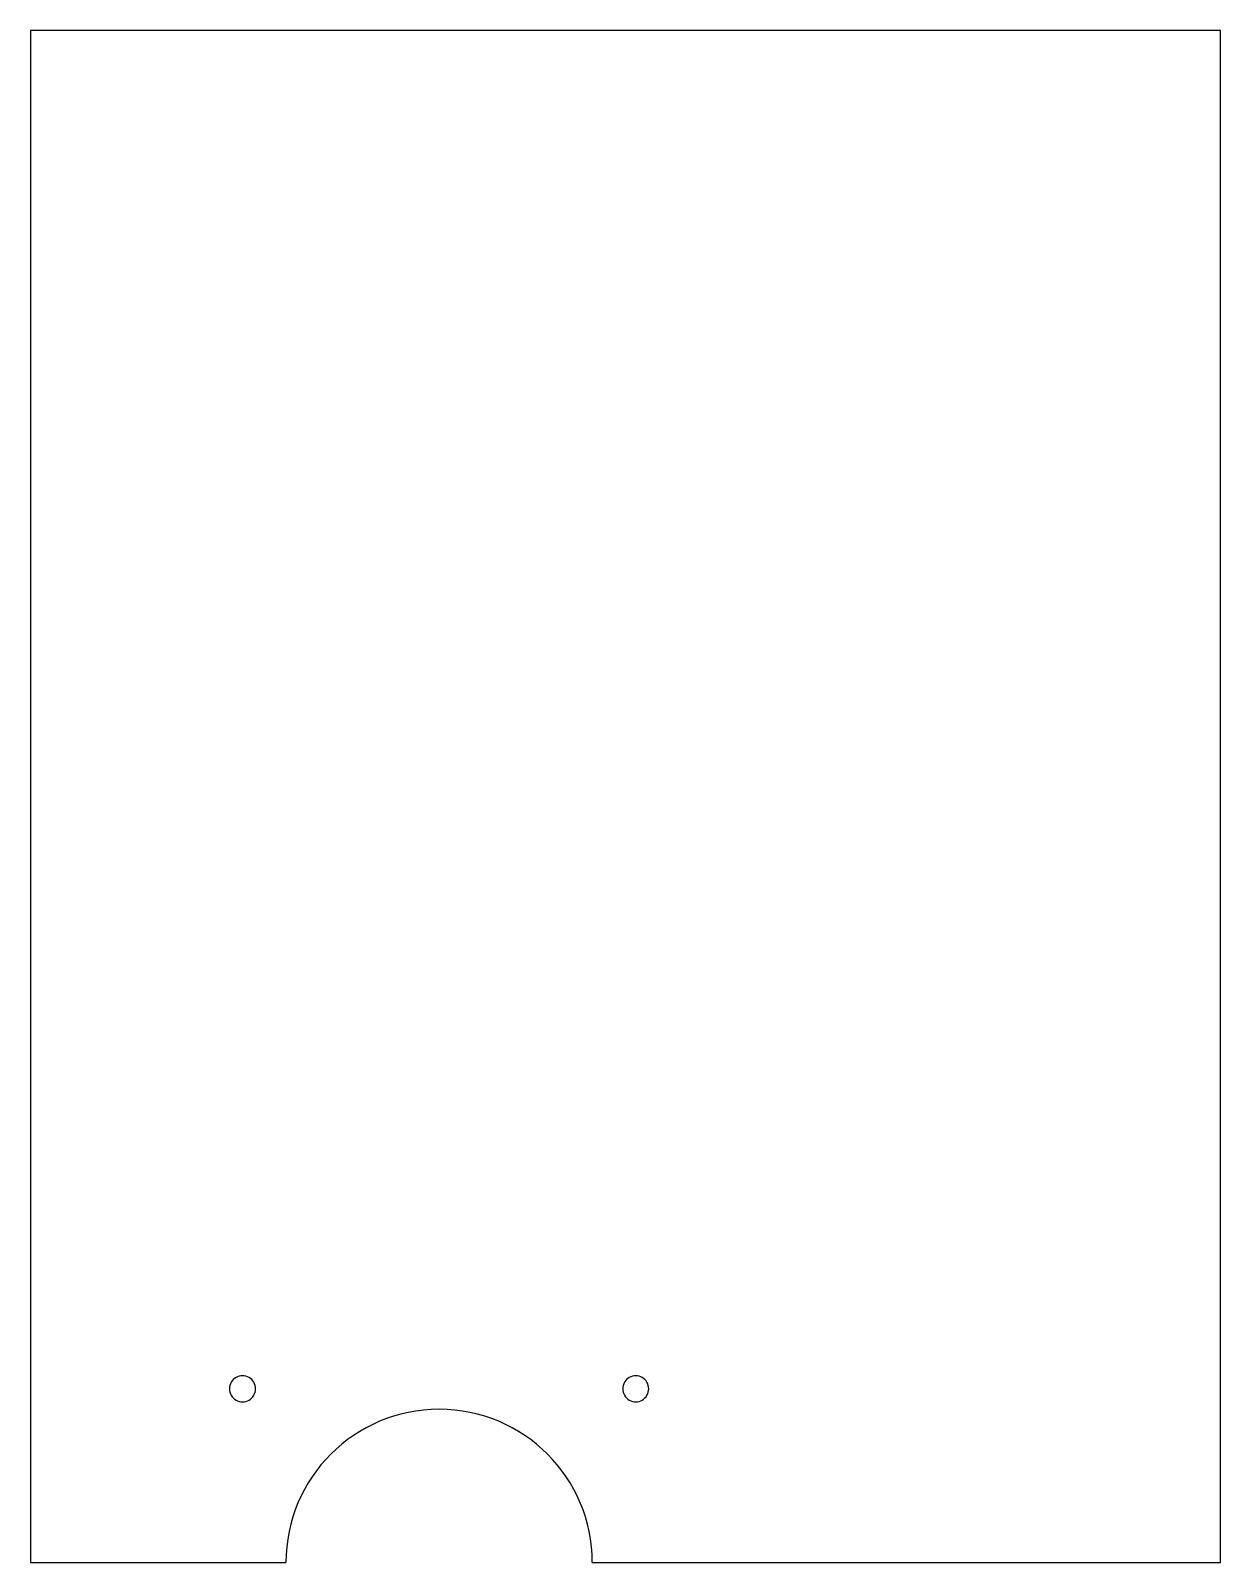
# Model space of a CAD drawing. Extents: x 10 to 243, y 8 to 308.
import ezdxf

# ---------------------------------------------------------------- set-up
doc = ezdxf.new("R2010")
doc.units = 0
doc.layers.get('0').update_dxf_attribs({"linetype": 'CONTINUOUS'})

msp = doc.modelspace()

# ---------------------------------------------------------------- linework, layer by layer
at = {"color": 1}
msp.add_lwpolyline([(120.059839, 7.842511), (243.059839, 7.842511), (243.059839, 307.842509), (10.05984, 307.842509), (10.05984, 7.842511), (60.05984, 7.842511)], dxfattribs=at)
for points in [[(54.10984, 41.842509)], [(131.109839, 41.842509)]]:
    msp.add_lwpolyline(points, close=True, dxfattribs=at)
for points in [[(50.284603, 44.051558), (49.495509, 43.595862), (49.009546, 42.753732), (49.00984, 41.842509)], [(52.835077, 44.051558), (52.045984, 44.507254), (51.073696, 44.507254), (50.284603, 44.051558)], [(54.10984, 41.842509), (54.110133, 42.753732), (53.62417, 43.595862), (52.835077, 44.051558)], [(127.284602, 44.051558), (126.495509, 43.595862), (126.009546, 42.753732), (126.009839, 41.842509)], [(129.835076, 44.051558), (129.045983, 44.507254), (128.073695, 44.507254), (127.284602, 44.051558)], [(131.109839, 41.842509), (131.110133, 42.753732), (130.62417, 43.595862), (129.835076, 44.051558)], [(49.00984, 41.842509), (49.009546, 40.931286), (49.495509, 40.089156), (50.284603, 39.633459)], [(50.284603, 39.633459), (51.073696, 39.177763), (52.045984, 39.177763), (52.835077, 39.633459)], [(52.835077, 39.633459), (53.62417, 40.089156), (54.110133, 40.931286), (54.10984, 41.842509)], [(126.009839, 41.842509), (126.009546, 40.931286), (126.495509, 40.089156), (127.284602, 39.633459)], [(127.284602, 39.633459), (128.073695, 39.177763), (129.045983, 39.177763), (129.835076, 39.633459)], [(129.835076, 39.633459), (130.62417, 40.089156), (131.110133, 40.931286), (131.109839, 41.842509)], [(90.059839, 37.833602), (73.494776, 37.833602), (60.064759, 24.407574), (60.05984, 7.842511)], [(120.059839, 7.842511), (120.05492, 24.407574), (106.624903, 37.833602), (90.059839, 37.833602)]]:
    msp.add_open_spline(points, degree=3, dxfattribs=at)

doc.saveas('drawing.dxf')
